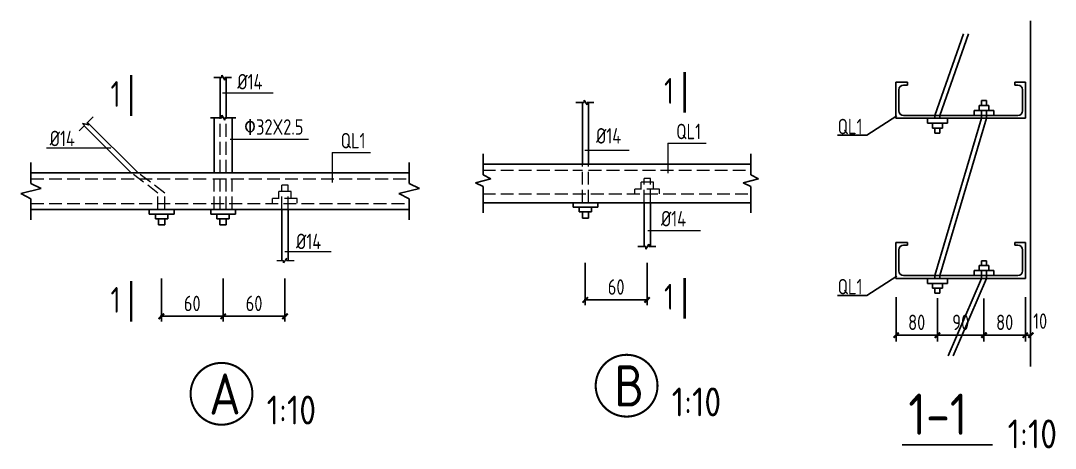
# Model space of a CAD drawing. Header units: millimetres. Extents: x 865490 to 879904, y 39442 to 44891.
# Drawn here: x 874004.2 to 874205, y 39653.9 to 39736.9 of the extents above; entities that cross this region are included whole.
import ezdxf

# ---------------------------------------------------------------- set-up
doc = ezdxf.new("R2010")
doc.units = ezdxf.units.MM
doc.header["$LTSCALE"] = 1000
doc.header["$MEASUREMENT"] = 0
doc.linetypes.add('DASH', pattern=[0.35, 0.25, -0.1])
for name, color, linetype, lineweight in [('1', 4, 'Continuous', 70), ('D3', 62, 'Continuous', 9), ('LZ', 64, 'Continuous', 9), ('数字', 3, 'Continuous', 9)]:
    doc.layers.add(name, color=color, linetype=linetype, lineweight=lineweight)
for name, color, linetype in [('D1', 112, 'Continuous'), ('D2', 6, 'Continuous'), ('DIM', 7, 'Continuous'), ('PUB_DIM', 3, 'Continuous'), ('THIN', 7, 'Continuous'), ('文字', 7, 'Continuous'), ('桩', 6, 'Continuous')]:
    doc.layers.add(name, color=color, linetype=linetype)
doc.styles.add('GBHZ', font='gbenor.shx', dxfattribs={"width": 0.9, "bigfont": 'gbcbig.shx'})
doc.dimstyles.new('100', dxfattribs={"dimscale": 0, "dimtxt": 3, "dimasz": 0.01, "dimexe": 1, "dimexo": 2, "dimgap": 1, "dimtad": 1, "dimdec": 0, "dimlfac": 100, "dimdsep": 46, "dimtxsty": 'GBHZ', "dimblk": 'JT', "dimcen": -2.5, "dimclrd": 7, "dimclre": 7, "dimclrt": 7, "dimadec": 0, "dimazin": 0, "dimtfac": 1, "dimtdec": 0, "dimtix": 1, "dimtmove": 2, "dimatfit": 3, "dimldrblk": 'JT', "dimfxl": 0, "dimtolj": 1, "dimlwd": -1, "dimlwe": -1, "dimarcsym": 0})
doc.dimstyles.new('Y10', dxfattribs={"dimscale": 0, "dimtxt": 3, "dimasz": 0.01, "dimexe": 1.2, "dimexo": 1, "dimgap": 1, "dimtad": 1, "dimdec": 0, "dimlfac": 10, "dimzin": 0, "dimdsep": 46, "dimtxsty": 'GBHZ', "dimblk1": 'DX', "dimblk2": 'DX', "dimsah": 1, "dimcen": 0.09, "dimdle": 1, "dimadec": 0, "dimazin": 0, "dimtfac": 1, "dimtdec": 0, "dimtix": 1, "dimtmove": 2, "dimatfit": 3, "dimldrblk": 'DX', "dimfxl": 0, "dimtolj": 1, "dimtzin": 0, "dimarcsym": 0})

# ---------------------------------------------------------------- blocks, each defined once
blk = doc.blocks.new('JT')
at = {"color": 3}
blk.add_line((-20, 0), (20, 0), dxfattribs=at)
at = {"color": 3, "const_width": 40}
blk.add_lwpolyline([(-53, -53), (53, 53)], dxfattribs=at)
blk = doc.blocks.new('*D997')
at = {"layer": 'Defpoints', "color": 0, "linetype": 'ByBlock', "transparency": 16777216}
for p in [(874113.79, 39691.91), (874125.79, 39691.91), (874125.79, 39682.73)]:
    blk.add_point(p, dxfattribs=at)
at = {"layer": 'DIM', "color": 7, "linetype": 'ByBlock', "transparency": 16777216}
for p, q in [((874113.79, 39689.91), (874113.79, 39681.73)), ((874125.79, 39689.91), (874125.79, 39681.73)), ((874113.8, 39682.73), (874125.78, 39682.73))]:
    blk.add_line(p, q, dxfattribs=at)
at = {"layer": 'DIM', "color": 7, "linetype": 'ByBlock', "transparency": 16777216, "xscale": 0.01, "yscale": 0.01, "zscale": 0.01, "rotation": 180}
blk.add_blockref('JT', (874113.79, 39682.73), dxfattribs=at)
at = {"layer": 'DIM', "color": 7, "linetype": 'ByBlock', "transparency": 16777216, "xscale": 0.01, "yscale": 0.01, "zscale": 0.01}
blk.add_blockref('JT', (874125.79, 39682.73), dxfattribs=at)
at = {"layer": 'DIM', "color": 7, "linetype": 'ByBlock', "transparency": 16777216, "insert": (874119.79, 39685.23), "char_height": 3, "attachment_point": 5, "style": 'GBHZ'}
blk.add_mtext('\\A1;60', dxfattribs=at)
blk = doc.blocks.new('*D1008')
at = {"layer": 'Defpoints', "color": 0, "linetype": 'ByBlock', "transparency": 16777216}
for p in [(874043.5, 39688.86, 6.02), (874055.5, 39688.86, 6.02), (874055.5, 39679.54)]:
    blk.add_point(p, dxfattribs=at)
at = {"layer": 'DIM', "color": 7, "linetype": 'ByBlock', "transparency": 16777216}
for p, q in [((874043.5, 39686.86), (874043.5, 39678.54)), ((874055.5, 39686.86), (874055.5, 39678.54)), ((874043.51, 39679.54), (874055.49, 39679.54))]:
    blk.add_line(p, q, dxfattribs=at)
at = {"layer": 'DIM', "color": 7, "linetype": 'ByBlock', "transparency": 16777216, "xscale": 0.01, "yscale": 0.01, "zscale": 0.01, "rotation": 180}
blk.add_blockref('JT', (874043.5, 39679.54), dxfattribs=at)
at = {"layer": 'DIM', "color": 7, "linetype": 'ByBlock', "transparency": 16777216, "xscale": 0.01, "yscale": 0.01, "zscale": 0.01}
blk.add_blockref('JT', (874055.5, 39679.54), dxfattribs=at)
at = {"layer": 'DIM', "color": 7, "linetype": 'ByBlock', "transparency": 16777216, "insert": (874049.5, 39682.04), "char_height": 3, "attachment_point": 5, "style": 'GBHZ'}
blk.add_mtext('\\A1;60', dxfattribs=at)
blk = doc.blocks.new('*D1009')
at = {"layer": 'Defpoints', "color": 0, "linetype": 'ByBlock', "transparency": 16777216}
for p in [(874031.5, 39688.86, 6.02), (874043.5, 39688.86, 6.02), (874043.5, 39679.54)]:
    blk.add_point(p, dxfattribs=at)
at = {"layer": 'DIM', "color": 7, "linetype": 'ByBlock', "transparency": 16777216}
for p, q in [((874031.5, 39686.86), (874031.5, 39678.54)), ((874043.5, 39686.86), (874043.5, 39678.54)), ((874031.51, 39679.54), (874043.49, 39679.54))]:
    blk.add_line(p, q, dxfattribs=at)
at = {"layer": 'DIM', "color": 7, "linetype": 'ByBlock', "transparency": 16777216, "xscale": 0.01, "yscale": 0.01, "zscale": 0.01, "rotation": 180}
blk.add_blockref('JT', (874031.5, 39679.54), dxfattribs=at)
at = {"layer": 'DIM', "color": 7, "linetype": 'ByBlock', "transparency": 16777216, "xscale": 0.01, "yscale": 0.01, "zscale": 0.01}
blk.add_blockref('JT', (874043.5, 39679.54), dxfattribs=at)
at = {"layer": 'DIM', "color": 7, "linetype": 'ByBlock', "transparency": 16777216, "insert": (874037.5, 39682.04), "char_height": 3, "attachment_point": 5, "style": 'GBHZ'}
blk.add_mtext('\\A1;60', dxfattribs=at)
blk = doc.blocks.new('DX')
at = {"color": 0, "linetype": 'ByBlock', "const_width": 40}
blk.add_lwpolyline([(-54, -51), (46, 49)], dxfattribs=at)
blk = doc.blocks.new('*D1010')
at = {"layer": 'Defpoints', "color": 0, "linetype": 'ByBlock', "transparency": 16777216}
for p in [(874191.2, 39684.01), (874199.25, 39684.25), (874191.2, 39675.87)]:
    blk.add_point(p, dxfattribs=at)
at = {"layer": 'DIM', "color": 0, "linetype": 'ByBlock', "lineweight": -2, "transparency": 16777216}
for p, q in [((874191.2, 39683.01), (874191.2, 39674.67)), ((874199.25, 39683.25), (874199.25, 39674.67)), ((874199.24, 39675.87), (874191.21, 39675.87))]:
    blk.add_line(p, q, dxfattribs=at)
at = {"layer": 'DIM', "color": 0, "linetype": 'ByBlock', "lineweight": -2, "transparency": 16777216, "xscale": 0.01, "yscale": 0.01, "zscale": 0.01, "rotation": 180}
blk.add_blockref('DX', (874191.2, 39675.87), dxfattribs=at)
at = {"layer": 'DIM', "color": 0, "linetype": 'ByBlock', "lineweight": -2, "transparency": 16777216, "xscale": 0.01, "yscale": 0.01, "zscale": 0.01}
blk.add_blockref('DX', (874199.25, 39675.87), dxfattribs=at)
at = {"layer": 'DIM', "color": 0, "linetype": 'ByBlock', "transparency": 16777216, "insert": (874195.22, 39678.37), "char_height": 3, "attachment_point": 5, "style": 'GBHZ'}
blk.add_mtext('\\A1;80', dxfattribs=at)
blk = doc.blocks.new('*D1011')
at = {"layer": 'Defpoints', "color": 0, "linetype": 'ByBlock', "transparency": 16777216}
for p in [(874174.12, 39684.25), (874182.16, 39684.05), (874174.12, 39675.87)]:
    blk.add_point(p, dxfattribs=at)
at = {"layer": 'DIM', "color": 0, "linetype": 'ByBlock', "lineweight": -2, "transparency": 16777216}
for p, q in [((874174.12, 39683.25), (874174.12, 39674.67)), ((874182.16, 39683.05), (874182.16, 39674.67)), ((874182.15, 39675.87), (874174.13, 39675.87))]:
    blk.add_line(p, q, dxfattribs=at)
at = {"layer": 'DIM', "color": 0, "linetype": 'ByBlock', "lineweight": -2, "transparency": 16777216, "xscale": 0.01, "yscale": 0.01, "zscale": 0.01, "rotation": 180}
blk.add_blockref('DX', (874174.12, 39675.87), dxfattribs=at)
at = {"layer": 'DIM', "color": 0, "linetype": 'ByBlock', "lineweight": -2, "transparency": 16777216, "xscale": 0.01, "yscale": 0.01, "zscale": 0.01}
blk.add_blockref('DX', (874182.16, 39675.87), dxfattribs=at)
at = {"layer": 'DIM', "color": 0, "linetype": 'ByBlock', "transparency": 16777216, "insert": (874178.14, 39678.37), "char_height": 3, "attachment_point": 5, "style": 'GBHZ'}
blk.add_mtext('\\A1;80', dxfattribs=at)
blk = doc.blocks.new('*D1012')
at = {"layer": 'Defpoints', "color": 0, "linetype": 'ByBlock', "transparency": 16777216}
for p in [(874199.25, 39684.25), (874200.25, 39684.25), (874200.25, 39675.87)]:
    blk.add_point(p, dxfattribs=at)
at = {"layer": 'DIM', "color": 0, "linetype": 'ByBlock', "lineweight": -2, "transparency": 16777216}
for p, q in [((874199.25, 39683.25), (874199.25, 39674.67)), ((874200.25, 39683.25), (874200.25, 39674.67)), ((874199.24, 39675.87), (874199.23, 39675.87)), ((874199.25, 39675.87), (874200.25, 39675.87)), ((874200.26, 39675.87), (874200.27, 39675.87))]:
    blk.add_line(p, q, dxfattribs=at)
at = {"layer": 'DIM', "color": 0, "linetype": 'ByBlock', "lineweight": -2, "transparency": 16777216, "xscale": 0.01, "yscale": 0.01, "zscale": 0.01}
blk.add_blockref('DX', (874199.25, 39675.87), dxfattribs=at)
at = {"layer": 'DIM', "color": 0, "linetype": 'ByBlock', "lineweight": -2, "transparency": 16777216, "xscale": 0.01, "yscale": 0.01, "zscale": 0.01, "rotation": 180}
blk.add_blockref('DX', (874200.25, 39675.87), dxfattribs=at)
at = {"layer": 'DIM', "color": 0, "linetype": 'ByBlock', "transparency": 16777216, "insert": (874202.1, 39678.61), "char_height": 3, "attachment_point": 5, "style": 'GBHZ'}
blk.add_mtext('\\A1;10', dxfattribs=at)
blk = doc.blocks.new('*D1013')
at = {"layer": 'Defpoints', "color": 0, "linetype": 'ByBlock', "transparency": 16777216}
for p in [(874191.2, 39684.01), (874182.16, 39682.81), (874191.2, 39675.87)]:
    blk.add_point(p, dxfattribs=at)
at = {"layer": 'DIM', "color": 0, "linetype": 'ByBlock', "lineweight": -2, "transparency": 16777216}
for p, q in [((874191.2, 39683.01), (874191.2, 39674.67)), ((874182.16, 39681.81), (874182.16, 39674.67)), ((874182.17, 39675.87), (874191.19, 39675.87))]:
    blk.add_line(p, q, dxfattribs=at)
at = {"layer": 'DIM', "color": 0, "linetype": 'ByBlock', "lineweight": -2, "transparency": 16777216, "xscale": 0.01, "yscale": 0.01, "zscale": 0.01, "rotation": 180}
blk.add_blockref('DX', (874182.16, 39675.87), dxfattribs=at)
at = {"layer": 'DIM', "color": 0, "linetype": 'ByBlock', "lineweight": -2, "transparency": 16777216, "xscale": 0.01, "yscale": 0.01, "zscale": 0.01}
blk.add_blockref('DX', (874191.2, 39675.87), dxfattribs=at)
at = {"layer": 'DIM', "color": 0, "linetype": 'ByBlock', "transparency": 16777216, "insert": (874186.68, 39678.37), "char_height": 3, "attachment_point": 5, "style": 'GBHZ'}
blk.add_mtext('\\A1;90', dxfattribs=at)

msp = doc.modelspace()

# ---------------------------------------------------------------- linework, layer by layer
at = {"color": 251}
for p, q in [((874200.249, 39669.821), (874200.249, 39736.936)), ((874174.304, 39718.45, 1.667), (874168.427, 39714.696, -1.667)), ((874168.427, 39714.696, -1.667), (874162.74, 39714.696, -1.667)), ((874174.304, 39687.361, 1.667), (874168.427, 39683.607, -1.667)), ((874168.427, 39683.607, -1.667), (874162.74, 39683.607, -1.667))]:
    msp.add_line(p, q, dxfattribs=at)
at = {"linetype": 'ByBlock', "ltscale": 0.5, "const_width": 0.4}
msp.add_lwpolyline([(874115.822, 39666.07, 1), (874127.822, 39666.07, 1)], format="xyb", close=True, dxfattribs=at)
at = {"linetype": 'ByBlock', "ltscale": 0.5, "const_width": 0.4, "elevation": 6.024}
msp.add_lwpolyline([(874037.178, 39664.493, 1), (874049.178, 39664.493, 1)], format="xyb", close=True, dxfattribs=at)
at = {"layer": '1', "color": 2, "const_width": 0.48}
for points in [[(874025.64, 39718.459), (874025.64, 39726.381)], [(874133.095, 39719.055), (874133.095, 39726.977)], [(874025.64, 39678.49), (874025.64, 39686.412)], [(874133.095, 39679.085), (874133.095, 39687.007)]]:
    msp.add_lwpolyline(points, dxfattribs=at)
at = {"layer": 'D1', "color": 251}
for p, q in [((874043.233, 39725.883, 6.024), (874043.233, 39726.352, 6.024)), ((874043.233, 39726.352, 6.024), (874043.818, 39725.415, 6.024)), ((874043.233, 39725.883, 6.024), (874041.712, 39725.883, 6.024)), ((874045.105, 39725.883, 6.024), (874043.818, 39725.883, 6.024)), ((874043.818, 39725.415, 6.024), (874043.818, 39725.883, 6.024)), ((874113.55, 39721.05), (874111.988, 39721.05)), ((874113.55, 39721.05), (874113.55, 39721.531)), ((874113.55, 39721.531), (874114.151, 39720.569)), ((874115.474, 39721.05), (874114.151, 39721.05)), ((874114.151, 39720.569), (874114.151, 39721.05)), ((874017.042, 39717.057, 6.024), (874018.246, 39718.273, 6.024)), ((874043.233, 39718.094, 6.024), (874041.045, 39718.094, 6.024)), ((874043.233, 39718.562, 6.024), (874043.818, 39717.626, 6.024)), ((874043.233, 39718.094, 6.024), (874043.233, 39718.562, 6.024)), ((874045.96, 39718.094, 6.024), (874043.818, 39718.094, 6.024)), ((874043.818, 39717.626, 6.024), (874043.818, 39718.094, 6.024)), ((874015.56, 39715.56, 6.024), (874016.579, 39716.589, 6.024)), ((874017.416, 39716.686, 6.024), (874016.205, 39716.96, 6.024)), ((874016.205, 39716.96, 6.024), (874016.579, 39716.589, 6.024)), ((874017.042, 39717.057, 6.024), (874017.416, 39716.686, 6.024)), ((874125.552, 39693.09), (874123.989, 39693.09)), ((874125.552, 39692.609), (874126.153, 39693.57)), ((874125.552, 39693.09), (874125.552, 39692.609)), ((874126.153, 39693.57), (874126.153, 39693.09)), ((874127.475, 39693.09), (874126.153, 39693.09))]:
    msp.add_line(p, q, dxfattribs=at)
at = {"layer": 'D2'}
for p, q in [((874187.201, 39734.405), (874181.68, 39718.548)), ((874182.642, 39718.548), (874188.163, 39734.405)), ((874042.917, 39718.094, 6.024), (874042.917, 39725.895, 6.024)), ((874044.087, 39718.094, 6.024), (874044.087, 39725.895, 6.024)), ((874176.375, 39724.983), (874174.115, 39724.983)), ((874174.115, 39717.985), (874174.115, 39724.983)), ((874176.375, 39724.42), (874175.587, 39724.42)), ((874176.375, 39724.42), (874176.375, 39724.983)), ((874199.249, 39724.983), (874197.195, 39724.983)), ((874197.195, 39724.42), (874197.195, 39724.983)), ((874197.784, 39724.42), (874197.195, 39724.42)), ((874199.249, 39717.985), (874199.249, 39724.983)), ((874174.685, 39719.45), (874174.685, 39723.518)), ((874198.685, 39719.45), (874198.685, 39723.518)), ((874113.227, 39709.108), (874113.227, 39721.05)), ((874114.429, 39709.108), (874114.429, 39721.05)), ((874190.24, 39719.508), (874190.239, 39720.47)), ((874192.163, 39720.47), (874190.239, 39720.47)), ((874190.72, 39720.47), (874190.72, 39721.432)), ((874191.682, 39721.432), (874190.72, 39721.432)), ((874191.682, 39720.47), (874191.682, 39721.432)), ((874192.163, 39719.509), (874192.163, 39720.47)), ((874041.747, 39707.41, 6.024), (874041.747, 39718.094, 6.024)), ((874045.257, 39707.41, 6.024), (874045.257, 39718.094, 6.024)), ((874197.784, 39718.548), (874175.587, 39718.548)), ((874181.68, 39717.987), (874181.68, 39718.548)), ((874182.642, 39717.986), (874182.642, 39718.548)), ((874193.124, 39719.509), (874189.278, 39719.508)), ((874189.278, 39718.546), (874189.278, 39719.508)), ((874190.729, 39717.985), (874190.73, 39719.508)), ((874191.691, 39717.985), (874191.692, 39719.519)), ((874193.125, 39718.547), (874193.124, 39719.509)), ((874025.659, 39707.41, 6.024), (874016.485, 39716.494, 6.024)), ((874026.975, 39707.41, 6.024), (874017.136, 39717.152, 6.024)), ((874199.249, 39717.985), (874174.115, 39717.985)), ((874180.238, 39717.987), (874180.237, 39717.026)), ((874184.084, 39717.024), (874180.237, 39717.026)), ((874181.199, 39717.025), (874181.199, 39716.064)), ((874183.122, 39716.063), (874181.199, 39716.064)), ((874181.679, 39716.063), (874181.679, 39715.102)), ((874190.729, 39717.985), (874181.68, 39687.46)), ((874182.641, 39716.063), (874182.641, 39715.102)), ((874182.642, 39687.46), (874191.691, 39717.985)), ((874183.122, 39717.025), (874183.122, 39716.063)), ((874184.084, 39717.986), (874184.084, 39717.024)), ((874182.641, 39715.102), (874181.679, 39715.102)), ((874093.886, 39709.108), (874113.227, 39709.108)), ((874093.886, 39709.108), (874113.227, 39709.108)), ((874113.227, 39709.108), (874145.932, 39709.108)), ((874114.429, 39709.108), (874145.932, 39709.108)), ((874006.194, 39707.41, 6.024), (874041.514, 39707.41, 6.024)), ((874041.514, 39707.41, 6.024), (874079.611, 39707.41, 6.024)), ((874006.194, 39700.298, 6.024), (874076.563, 39700.298, 6.024)), ((874006.194, 39700.298, 6.024), (874079.611, 39700.298, 6.024)), ((874029.155, 39700.298, 6.024), (874029.155, 39699.396, 6.024)), ((874033.963, 39700.298, 6.024), (874033.963, 39699.396, 6.024)), ((874041.082, 39700.298, 6.024), (874041.082, 39699.396, 6.024)), ((874045.89, 39700.298, 6.024), (874045.89, 39699.396, 6.024)), ((874054.886, 39700.298, 6.024), (874054.886, 39690.382, 6.024)), ((874056.088, 39700.298, 6.024), (874056.088, 39690.382, 6.024)), ((874093.886, 39701.605), (874145.932, 39701.605)), ((874111.424, 39701.605), (874111.424, 39700.703)), ((874111.424, 39700.703), (874116.232, 39700.703)), ((874112.626, 39700.703), (874112.626, 39699.801)), ((874115.03, 39700.703), (874115.03, 39699.801)), ((874116.232, 39701.605), (874116.232, 39700.703)), ((874125.228, 39701.605), (874125.228, 39693.09)), ((874126.43, 39701.605), (874126.43, 39693.09)), ((874029.155, 39699.396, 6.024), (874033.963, 39699.396, 6.024)), ((874030.357, 39699.396, 6.024), (874030.357, 39698.494, 6.024)), ((874030.357, 39698.494, 6.024), (874032.761, 39698.494, 6.024)), ((874030.958, 39698.494, 6.024), (874030.958, 39697.292, 6.024)), ((874032.16, 39698.494, 6.024), (874032.16, 39697.292, 6.024)), ((874032.761, 39699.396, 6.024), (874032.761, 39698.494, 6.024)), ((874041.082, 39699.396, 6.024), (874045.89, 39699.396, 6.024)), ((874042.284, 39699.396, 6.024), (874042.284, 39698.494, 6.024)), ((874042.284, 39698.494, 6.024), (874044.688, 39698.494, 6.024)), ((874042.885, 39698.494, 6.024), (874042.885, 39697.292, 6.024)), ((874044.087, 39698.494, 6.024), (874044.087, 39697.292, 6.024)), ((874044.688, 39699.396, 6.024), (874044.688, 39698.494, 6.024)), ((874112.626, 39699.801), (874115.03, 39699.801)), ((874113.227, 39699.801), (874113.227, 39698.599)), ((874113.227, 39698.599), (874114.429, 39698.599)), ((874114.429, 39699.801), (874114.429, 39698.599)), ((874030.958, 39697.292, 6.024), (874032.16, 39697.292, 6.024)), ((874042.885, 39697.292, 6.024), (874044.087, 39697.292, 6.024)), ((874176.375, 39693.894), (874174.115, 39693.894)), ((874174.115, 39686.896), (874174.115, 39693.894)), ((874174.685, 39688.361), (874174.685, 39692.429)), ((874176.375, 39693.331), (874175.587, 39693.331)), ((874176.375, 39693.331), (874176.375, 39693.894)), ((874199.249, 39693.894), (874197.195, 39693.894)), ((874197.195, 39693.331), (874197.195, 39693.894)), ((874197.784, 39693.331), (874197.195, 39693.331)), ((874198.685, 39688.361), (874198.685, 39692.429)), ((874199.249, 39686.896), (874199.249, 39693.894)), ((874190.72, 39689.381), (874190.72, 39690.343)), ((874191.682, 39690.343), (874190.72, 39690.343)), ((874191.682, 39689.381), (874191.682, 39690.343)), ((874193.124, 39688.42), (874189.278, 39688.419)), ((874189.278, 39687.457), (874189.278, 39688.419)), ((874192.163, 39689.382), (874190.239, 39689.381)), ((874190.24, 39688.419), (874190.239, 39689.381)), ((874190.729, 39686.896), (874190.73, 39688.419)), ((874191.691, 39686.896), (874191.692, 39688.43)), ((874192.163, 39688.42), (874192.163, 39689.382)), ((874193.125, 39687.459), (874193.124, 39688.42)), ((874199.249, 39686.896), (874174.115, 39686.896)), ((874197.784, 39687.46), (874175.587, 39687.46)), ((874180.238, 39686.898), (874180.237, 39685.937)), ((874184.084, 39685.936), (874180.237, 39685.937)), ((874181.199, 39685.936), (874181.199, 39684.975)), ((874181.68, 39686.898), (874181.68, 39687.46)), ((874182.642, 39686.898), (874182.642, 39687.46)), ((874183.122, 39685.936), (874183.122, 39684.974)), ((874184.084, 39686.897), (874184.084, 39685.936)), ((874190.729, 39686.896), (874184.232, 39671.895)), ((874185.194, 39671.895), (874191.691, 39686.896)), ((874183.122, 39684.974), (874181.199, 39684.975)), ((874181.679, 39684.975), (874181.679, 39684.013)), ((874182.641, 39684.013), (874181.679, 39684.013)), ((874182.641, 39684.974), (874182.641, 39684.013))]:
    msp.add_line(p, q, dxfattribs=at)
for centre, start, end in [((874175.587, 39723.518), 90, 180), ((874197.784, 39723.518), 0, 90), ((874175.587, 39719.45), 180, 270), ((874197.784, 39719.45), 270, 0), ((874175.587, 39692.429), 90, 180), ((874197.784, 39692.429), 0, 90), ((874175.587, 39688.361), 180, 270), ((874197.784, 39688.361), 270, 0)]:
    msp.add_arc(centre, 0.902, start, end, dxfattribs=at)
at = {"layer": 'D3', "color": 251}
for p, q in [((874053.212, 39722.858, 6.024), (874043.376, 39722.858, 6.024)), ((874021.723, 39712.185, 6.024), (874009.207, 39712.185, 6.024)), ((874044.88, 39713.92, 6.024), (874060.055, 39713.92, 6.024)), ((874129.813, 39713.137), (874129.813, 39707.321)), ((874129.813, 39713.137), (874137.275, 39713.137)), ((874064.669, 39711.358), (874064.669, 39705.542)), ((874064.669, 39711.358), (874072.131, 39711.358)), ((874113.73, 39711.775), (874122.329, 39711.775)), ((874125.971, 39696.176), (874136.152, 39696.176)), ((874064.441, 39692.08, 6.024), (874055.466, 39692.08, 6.024))]:
    msp.add_line(p, q, dxfattribs=at)
at = {"layer": 'D3'}
for p, q in [((874053.901, 39690.382, 6.024), (874055.188, 39690.382, 6.024)), ((874055.773, 39690.85, 6.024), (874055.188, 39689.914, 6.024)), ((874055.188, 39689.914, 6.024), (874055.188, 39690.382, 6.024)), ((874055.773, 39690.382, 6.024), (874055.773, 39690.85, 6.024)), ((874055.773, 39690.382, 6.024), (874057.294, 39690.382, 6.024))]:
    msp.add_line(p, q, dxfattribs=at)
at = {"layer": 'LZ', "color": 251, "linetype": 'DASH', "ltscale": 0.01}
for p, q in [((874042.917, 39707.41, 6.024), (874042.917, 39718.094, 6.024)), ((874044.087, 39707.41, 6.024), (874044.087, 39718.094, 6.024)), ((874113.227, 39701.605), (874113.227, 39709.108)), ((874114.429, 39701.605), (874114.429, 39709.108)), ((874006.194, 39706.24, 6.024), (874040.344, 39706.24, 6.024)), ((874030.843, 39703.467, 6.024), (874025.659, 39707.41, 6.024)), ((874032.16, 39703.467, 6.024), (874026.975, 39707.41, 6.024)), ((874041.514, 39706.24, 6.024), (874079.611, 39706.24, 6.024)), ((874041.747, 39700.298, 6.024), (874041.747, 39707.41, 6.024)), ((874042.917, 39700.298, 6.024), (874042.917, 39707.367, 6.024)), ((874044.087, 39700.298, 6.024), (874044.087, 39707.312, 6.024)), ((874045.257, 39700.298, 6.024), (874045.257, 39707.312, 6.024)), ((874093.886, 39707.905), (874113.227, 39707.905)), ((874114.429, 39707.905), (874145.932, 39707.905)), ((874125.228, 39701.605), (874125.228, 39706.313)), ((874126.43, 39706.313), (874125.228, 39706.313)), ((874126.43, 39701.605), (874126.43, 39706.313)), ((874054.886, 39700.298, 6.024), (874054.886, 39705.006, 6.024)), ((874056.088, 39705.006, 6.024), (874054.886, 39705.006, 6.024)), ((874056.088, 39700.298, 6.024), (874056.088, 39705.006, 6.024)), ((874128.233, 39704.209), (874123.425, 39704.209)), ((874123.425, 39703.307), (874123.425, 39704.209)), ((874124.627, 39704.209), (874124.627, 39705.611)), ((874127.031, 39705.611), (874124.627, 39705.611)), ((874127.031, 39704.209), (874127.031, 39705.611)), ((874128.233, 39703.307), (874128.233, 39704.209)), ((874030.843, 39700.298, 6.024), (874030.843, 39703.467, 6.024)), ((874032.16, 39700.298, 6.024), (874032.16, 39703.467, 6.024)), ((874057.891, 39702.402, 6.024), (874053.083, 39702.402, 6.024)), ((874053.083, 39701.5, 6.024), (874053.083, 39702.402, 6.024)), ((874054.285, 39702.402, 6.024), (874054.285, 39703.804, 6.024)), ((874056.689, 39703.804, 6.024), (874054.285, 39703.804, 6.024)), ((874056.689, 39702.402, 6.024), (874056.689, 39703.804, 6.024)), ((874057.891, 39701.5, 6.024), (874057.891, 39702.402, 6.024)), ((874093.886, 39703.307), (874145.932, 39703.307)), ((874006.194, 39701.468, 6.024), (874079.611, 39701.468, 6.024))]:
    msp.add_line(p, q, dxfattribs=at)
at = {"layer": 'THIN'}
for p, q in [((874093.979, 39711.108), (874093.979, 39706.981)), ((874145.932, 39711.108), (874145.932, 39706.981)), ((874095.479, 39706.231), (874092.479, 39705.481)), ((874093.979, 39706.981), (874095.479, 39706.231)), ((874147.432, 39706.231), (874144.432, 39705.481)), ((874145.932, 39706.981), (874147.432, 39706.231)), ((874092.479, 39705.481), (874093.979, 39704.731)), ((874093.979, 39704.731), (874093.979, 39699.605)), ((874144.432, 39705.481), (874145.932, 39704.731)), ((874145.932, 39704.731), (874145.932, 39699.605))]:
    msp.add_line(p, q, dxfattribs=at)
at = {"layer": 'THIN', "linetype": 'ByBlock'}
for p, q in [((874006.194, 39709.41, 6.024), (874006.194, 39705.354, 6.024)), ((874079.611, 39709.41, 6.024), (874079.611, 39705.354, 6.024)), ((874008.194, 39704.354, 6.024), (874004.194, 39703.354, 6.024)), ((874006.194, 39705.354, 6.024), (874008.194, 39704.354, 6.024)), ((874081.611, 39704.354, 6.024), (874077.611, 39703.354, 6.024)), ((874079.611, 39705.354, 6.024), (874081.611, 39704.354, 6.024)), ((874004.194, 39703.354, 6.024), (874006.194, 39702.354, 6.024)), ((874006.194, 39702.354, 6.024), (874006.194, 39698.298, 6.024)), ((874077.611, 39703.354, 6.024), (874079.611, 39702.354, 6.024)), ((874079.611, 39702.354, 6.024), (874079.611, 39698.298, 6.024))]:
    msp.add_line(p, q, dxfattribs=at)
at = {"layer": '文字', "color": 6, "const_width": 0.32}
msp.add_lwpolyline([(874175.274, 39654.584), (874192.908, 39654.584)], dxfattribs=at)
at = {"layer": '桩'}
for p, q in [((874184.084, 39717.986), (874180.238, 39717.987)), ((874184.084, 39686.897), (874180.238, 39686.898))]:
    msp.add_line(p, q, dxfattribs=at)

# ---------------------------------------------------------------- texts
at = {"layer": 'PUB_DIM', "style": 'GBHZ', "width": 0.9}
for p in [(874021.642, 39720.202), (874129.097, 39720.797), (874021.642, 39680.232), (874129.097, 39680.828)]:
    msp.add_text('1', height=5, dxfattribs=at).set_placement(p)
at = {"layer": '数字', "style": 'GBHZ', "width": 0.9}
for s, p in [('%%C14', (874046.254, 39723.59, 6.024)), ('%%13032X2.5', (874047.577, 39714.798, 6.024)), ('%%C14', (874115.894, 39713.077)), ('QL1', (874131.452, 39713.926)), ('QL1', (874162.789, 39714.889, -1.667)), ('%%C14', (874009.832, 39712.572, 6.024)), ('QL1', (874066.307, 39712.147)), ('%%C14', (874128.496, 39696.998)), ('%%C14', (874057.66, 39692.586, 6.024)), ('QL1', (874162.789, 39683.8, -1.667))]:
    msp.add_text(s, height=3, dxfattribs=at).set_placement(p)
at = {"layer": '文字', "color": 6, "style": 'GBHZ'}
for s, height, p in [('B', 8, (874119.427, 39662.037)), ('A', 8, (874040.783, 39660.46, 6.024)), ('1:10', 5.6, (874051.944, 39658.541, 6.015)), ('1:10', 5.6, (874130.588, 39660.118, -0.009)), ('1-1', 8, (874176.525, 39656.535)), ('1:10', 5.6, (874195.788, 39653.914))]:
    msp.add_text(s, height=height, dxfattribs=at).set_placement(p)

# ---------------------------------------------------------------- dimensions: what is measured, and where the dimension line sits
at = {"layer": 'DIM', "color": 4, "linetype": 'ByBlock'}
for base, p1, p2, picture, middle in [((874125.792, 39682.734), (874113.791, 39691.907), (874125.792, 39691.907), '*D997', (874119.791, 39685.234)), ((874043.502, 39679.536), (874031.502, 39688.857, 6.024), (874043.502, 39688.857, 6.024), '*D1009', (874037.502, 39682.036)), ((874055.503, 39679.536), (874043.502, 39688.857, 6.024), (874055.503, 39688.857, 6.024), '*D1008', (874049.503, 39682.036))]:
    dim = msp.add_linear_dim(base=base, p1=p1, p2=p2, dimstyle='100', override={"dimscale": 1, "dimlfac": 5}, dxfattribs=at)
    dim.commit()
    dim.dimension.update_dxf_attribs({"geometry": picture, "text_midpoint": middle})
at = {"layer": 'DIM', "color": 0, "linetype": 'ByBlock'}
for base, p1, p2, picture, middle in [((874174.115, 39675.865), (874182.16, 39684.047), (874174.115, 39684.255), '*D1011', (874178.138, 39678.365)), ((874191.201, 39675.865), (874199.249, 39684.255), (874191.201, 39684.013), '*D1010', (874195.225, 39678.365))]:
    dim = msp.add_linear_dim(base=base, p1=p1, p2=p2, angle=180, dimstyle='Y10', override={"dimscale": 1}, dxfattribs=at)
    dim.commit()
    dim.dimension.update_dxf_attribs({"geometry": picture, "text_midpoint": middle})
dim = msp.add_linear_dim(base=(874191.201, 39675.865), p1=(874182.16, 39682.813), p2=(874191.201, 39684.013), dimstyle='Y10', override={"dimscale": 1}, dxfattribs=at)
dim.commit()
dim.dimension.update_dxf_attribs({"geometry": '*D1013', "text_midpoint": (874186.68, 39678.365)})
dim = msp.add_linear_dim(base=(874200.249, 39675.865), p1=(874199.249, 39684.255), p2=(874200.249, 39684.255), dimstyle='Y10', override={"dimscale": 1}, dxfattribs=at)
dim.commit()
dim.dimension.update_dxf_attribs({"geometry": '*D1012', "text_midpoint": (874202.104, 39678.61), "dimtype": 160})

doc.saveas('drawing.dxf')
